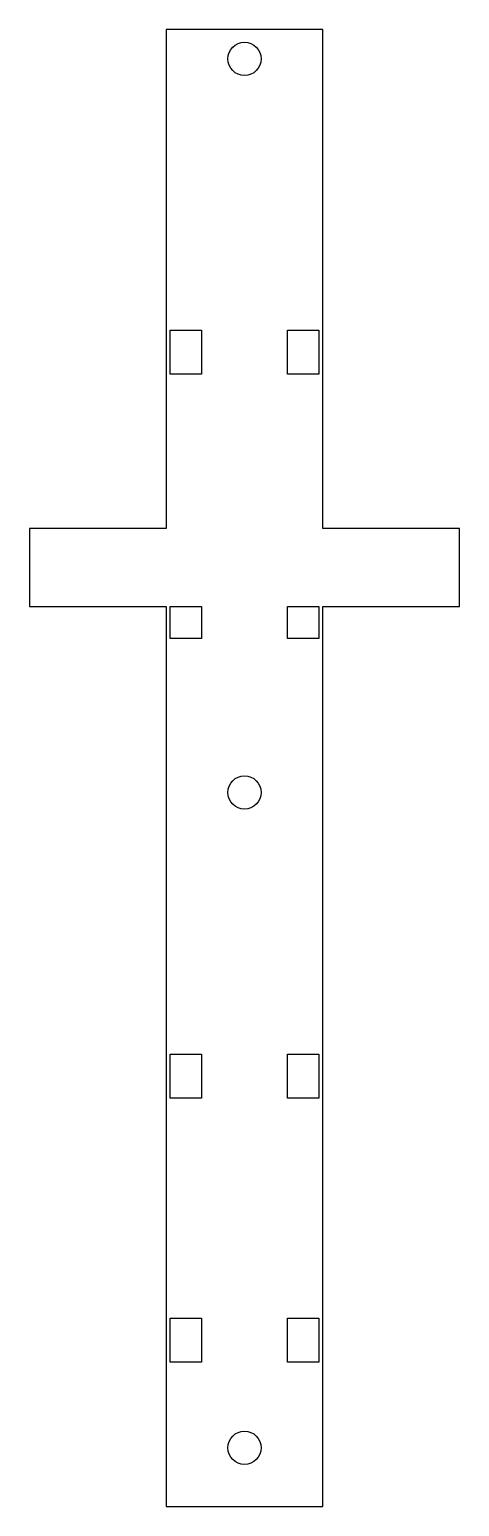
# Model space of a CAD drawing. Header units: metres. Extents: x -22 to 22, y -96 to 55.
import ezdxf

# ---------------------------------------------------------------- set-up
doc = ezdxf.new("R2010")
doc.units = ezdxf.units.M

msp = doc.modelspace()

# ---------------------------------------------------------------- linework, layer by layer
for p, q in [((8, 55), (-8, 55)), ((-8, 55), (-8, 4)), ((8, 4), (8, 55)), ((-1.57059, 52.6506), (-1.4135, 52.9445)), ((-1.4135, 52.9445), (-1.20208, 53.2021)), ((-1.20208, 53.2021), (-0.944468, 53.4135)), ((-0.944468, 53.4135), (-0.650561, 53.5706)), ((-0.650561, 53.5706), (-0.331653, 53.6673)), ((-0.331653, 53.6673), (0, 53.7)), ((0, 53.7), (0.331653, 53.6673)), ((0.331653, 53.6673), (0.650561, 53.5706)), ((0.650561, 53.5706), (0.944468, 53.4135)), ((0.944468, 53.4135), (1.20208, 53.2021)), ((1.20208, 53.2021), (1.4135, 52.9445)), ((1.4135, 52.9445), (1.57059, 52.6506)), ((-1.7, 52), (-1.66733, 52.3317)), ((-1.66733, 51.6683), (-1.7, 52)), ((-1.66733, 52.3317), (-1.57059, 52.6506)), ((-1.57059, 51.3494), (-1.66733, 51.6683)), ((-1.4135, 51.0555), (-1.57059, 51.3494)), ((1.57059, 51.3494), (1.4135, 51.0555)), ((1.57059, 52.6506), (1.66733, 52.3317)), ((1.66733, 51.6683), (1.57059, 51.3494)), ((1.66733, 52.3317), (1.7, 52)), ((1.7, 52), (1.66733, 51.6683)), ((-1.20208, 50.7979), (-1.4135, 51.0555)), ((-0.944468, 50.5865), (-1.20208, 50.7979)), ((-0.650561, 50.4294), (-0.944468, 50.5865)), ((-0.331653, 50.3327), (-0.650561, 50.4294)), ((0, 50.3), (-0.331653, 50.3327)), ((0.331653, 50.3327), (0, 50.3)), ((0.650561, 50.4294), (0.331653, 50.3327)), ((0.944468, 50.5865), (0.650561, 50.4294)), ((1.20208, 50.7979), (0.944468, 50.5865)), ((1.4135, 51.0555), (1.20208, 50.7979)), ((-7.6, 19.75), (-7.6, 24.25)), ((-7.6, 24.25), (-4.4, 24.25)), ((-4.4, 24.25), (-4.4, 19.75)), ((4.4, 19.75), (4.4, 24.25)), ((4.4, 24.25), (7.6, 24.25)), ((7.6, 24.25), (7.6, 19.75)), ((-4.4, 19.75), (-7.6, 19.75)), ((7.6, 19.75), (4.4, 19.75)), ((-8, 4), (-22, 4)), ((-22, 4), (-22, -4)), ((22, 4), (8, 4)), ((22, -4), (22, 4)), ((-22, -4), (-8, -4)), ((-8, -4), (-8, -96)), ((-7.6, -7.25), (-7.6, -4)), ((-7.6, -4), (-4.4, -4)), ((-4.4, -4), (-4.4, -7.25)), ((4.4, -7.25), (4.4, -4)), ((4.4, -4), (7.6, -4)), ((7.6, -4), (7.6, -7.25)), ((8, -96), (8, -4)), ((8, -4), (22, -4)), ((-4.4, -7.25), (-7.6, -7.25)), ((7.6, -7.25), (4.4, -7.25)), ((-1.66733, -22.6683), (-1.57059, -22.3494)), ((-1.57059, -22.3494), (-1.4135, -22.0555)), ((-1.4135, -22.0555), (-1.20208, -21.7979)), ((-1.20208, -21.7979), (-0.944468, -21.5865)), ((-0.944468, -21.5865), (-0.650561, -21.4294)), ((-0.650561, -21.4294), (-0.331653, -21.3327)), ((-0.331653, -21.3327), (0, -21.3)), ((0, -21.3), (0.331653, -21.3327)), ((0.331653, -21.3327), (0.650561, -21.4294)), ((0.650561, -21.4294), (0.944468, -21.5865)), ((0.944468, -21.5865), (1.20208, -21.7979)), ((1.20208, -21.7979), (1.4135, -22.0555)), ((1.4135, -22.0555), (1.57059, -22.3494)), ((1.57059, -22.3494), (1.66733, -22.6683)), ((-1.7, -23), (-1.66733, -22.6683)), ((-1.66733, -23.3317), (-1.7, -23)), ((-1.57059, -23.6506), (-1.66733, -23.3317)), ((-1.4135, -23.9445), (-1.57059, -23.6506)), ((-1.20208, -24.2021), (-1.4135, -23.9445)), ((1.4135, -23.9445), (1.20208, -24.2021)), ((1.57059, -23.6506), (1.4135, -23.9445)), ((1.66733, -23.3317), (1.57059, -23.6506)), ((1.66733, -22.6683), (1.7, -23)), ((1.7, -23), (1.66733, -23.3317)), ((-0.944468, -24.4135), (-1.20208, -24.2021)), ((-0.650561, -24.5706), (-0.944468, -24.4135)), ((-0.331653, -24.6673), (-0.650561, -24.5706)), ((0, -24.7), (-0.331653, -24.6673)), ((0.331653, -24.6673), (0, -24.7)), ((0.650561, -24.5706), (0.331653, -24.6673)), ((0.944468, -24.4135), (0.650561, -24.5706)), ((1.20208, -24.2021), (0.944468, -24.4135)), ((-7.6, -54.25), (-7.6, -49.75)), ((-7.6, -49.75), (-4.4, -49.75)), ((-4.4, -49.75), (-4.4, -54.25)), ((4.4, -54.25), (4.4, -49.75)), ((4.4, -49.75), (7.6, -49.75)), ((7.6, -49.75), (7.6, -54.25)), ((-4.4, -54.25), (-7.6, -54.25)), ((7.6, -54.25), (4.4, -54.25)), ((-7.6, -81.25), (-7.6, -76.75)), ((-7.6, -76.75), (-4.4, -76.75)), ((-4.4, -76.75), (-4.4, -81.25)), ((4.4, -81.25), (4.4, -76.75)), ((4.4, -76.75), (7.6, -76.75)), ((7.6, -76.75), (7.6, -81.25)), ((-4.4, -81.25), (-7.6, -81.25)), ((7.6, -81.25), (4.4, -81.25)), ((-1.57059, -89.3494), (-1.4135, -89.0555)), ((-1.4135, -89.0555), (-1.20208, -88.7979)), ((-1.20208, -88.7979), (-0.944468, -88.5865)), ((-0.944468, -88.5865), (-0.650561, -88.4294)), ((-0.650561, -88.4294), (-0.331653, -88.3327)), ((-0.331653, -88.3327), (0, -88.3)), ((0, -88.3), (0.331653, -88.3327)), ((0.331653, -88.3327), (0.650561, -88.4294)), ((0.650561, -88.4294), (0.944468, -88.5865)), ((0.944468, -88.5865), (1.20208, -88.7979)), ((1.20208, -88.7979), (1.4135, -89.0555)), ((1.4135, -89.0555), (1.57059, -89.3494)), ((-1.7, -90), (-1.66733, -89.6683)), ((-1.66733, -90.3317), (-1.7, -90)), ((-1.66733, -89.6683), (-1.57059, -89.3494)), ((-1.57059, -90.6506), (-1.66733, -90.3317)), ((1.57059, -89.3494), (1.66733, -89.6683)), ((1.66733, -90.3317), (1.57059, -90.6506)), ((1.66733, -89.6683), (1.7, -90)), ((1.7, -90), (1.66733, -90.3317)), ((-1.4135, -90.9445), (-1.57059, -90.6506)), ((-1.20208, -91.2021), (-1.4135, -90.9445)), ((-0.944468, -91.4135), (-1.20208, -91.2021)), ((-0.650561, -91.5706), (-0.944468, -91.4135)), ((-0.331653, -91.6673), (-0.650561, -91.5706)), ((0, -91.7), (-0.331653, -91.6673)), ((0.331653, -91.6673), (0, -91.7)), ((0.650561, -91.5706), (0.331653, -91.6673)), ((0.944468, -91.4135), (0.650561, -91.5706)), ((1.20208, -91.2021), (0.944468, -91.4135)), ((1.4135, -90.9445), (1.20208, -91.2021)), ((1.57059, -90.6506), (1.4135, -90.9445)), ((-8, -96), (8, -96))]:
    msp.add_line(p, q)

doc.saveas('drawing.dxf')
